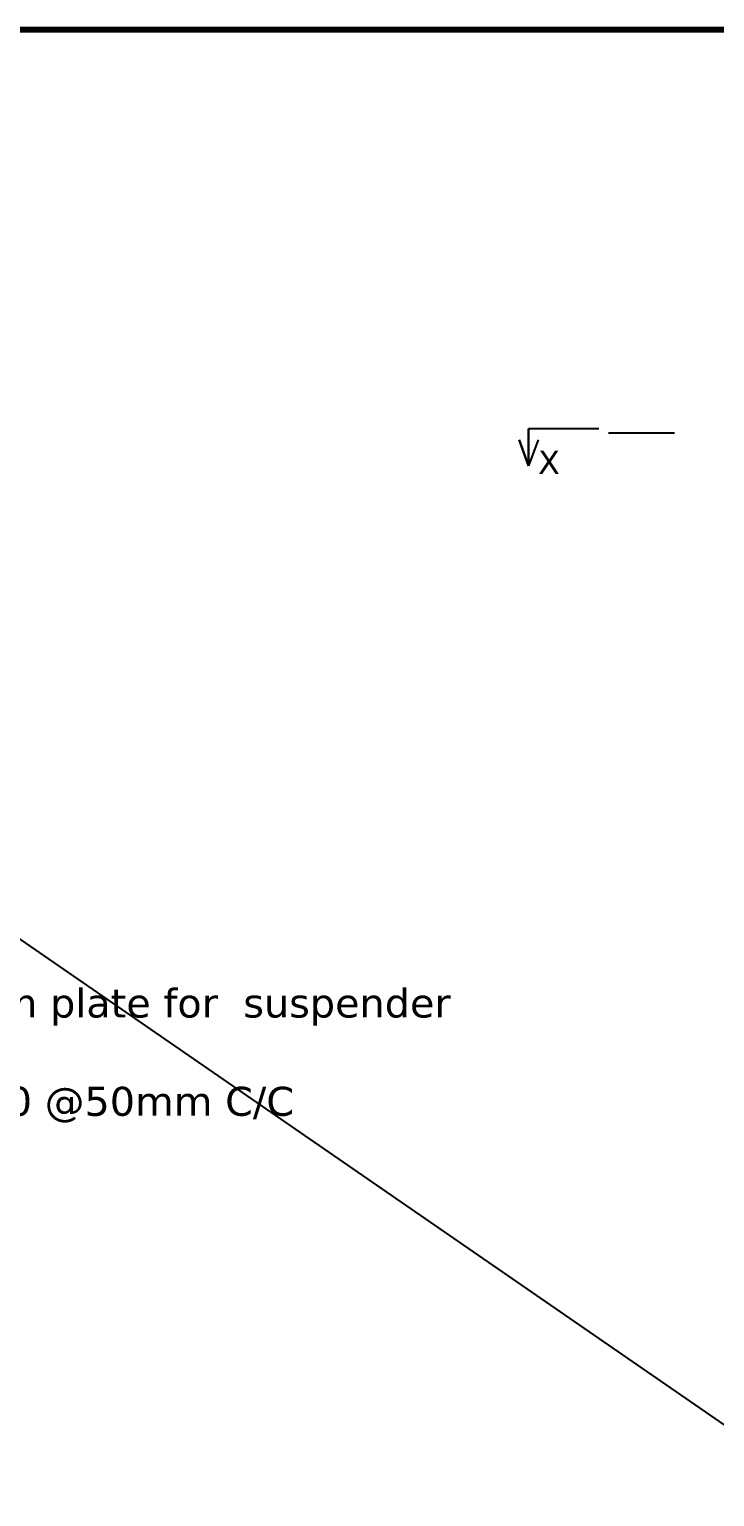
# Model space of a CAD drawing. Header units: millimetres. Extents: x 1231188 to 3899118, y -5478610 to -489530.
# Drawn here: x 2716682 to 2718900, y -2845229 to -2840482 of the extents above; entities that cross this region are included whole.
import ezdxf

# ---------------------------------------------------------------- set-up
doc = ezdxf.new("R2010")
doc.units = ezdxf.units.MM
doc.header["$LTSCALE"] = 25
doc.header["$MEASUREMENT"] = 0
doc.layers.get('0').update_dxf_attribs({"lineweight": 13})
doc.layers.add('Boundary', color=241, linetype='Continuous', lineweight=80)
doc.layers.add('COLUMN', color=1, linetype='Continuous', lineweight=25)
doc.styles.add('swis lt cn bt', font='verdana.ttf')

msp = doc.modelspace()

# ---------------------------------------------------------------- linework, layer by layer
at = {"color": 4, "lineweight": -2, "ltscale": 100}
for p, q in [((2718525.28556, -2841774.82175), (2718297.74155, -2841774.82175)), ((2718297.74155, -2841774.82175), (2718297.74155, -2841894.51045)), ((2718297.74155, -2841894.51045), (2718297.74155, -2841774.82175)), ((2718297.74155, -2841774.82175), (2718297.74155, -2841894.51045)), ((2718769.36516, -2841789.28173), (2718556.70307, -2841789.28173)), ((2718297.74155, -2841894.51045), (2718267.0098, -2841810.26741)), ((2718267.0098, -2841810.26741), (2718297.74155, -2841894.51045)), ((2718328.4733, -2841810.26741), (2718297.74155, -2841894.51045))]:
    msp.add_line(p, q, dxfattribs=at)
at = {"layer": 'Boundary', "color": 1}
msp.add_lwpolyline([(2712383.46803, -2840482.38172), (2726784.81683, -2840482.38172), (2726784.81683, -2850414.34642), (2712383.46803, -2850414.34642)], close=True, dxfattribs=at)
at = {"layer": 'COLUMN', "color": 8, "lineweight": -2, "ltscale": 100}
msp.add_line((2712383.46803, -2840482.38172), (2726784.81683, -2850414.34642), dxfattribs=at)

# ---------------------------------------------------------------- texts
at = {"color": 4, "lineweight": -2, "ltscale": 100, "attachment_point": 1, "style": 'swis lt cn bt'}
for s, insert, char_height, width in [('X', (2718328.29181, -2841845.52309), 75, 8293.917338), ('250X250X40 mm plate for  suspender', (2715586.14337, -2843585.42628), 93.75, 2768.9629464), ('Pedestal for plate %%C20 @50mm C/C', (2715251.58226, -2843903.37891), 93.75, 2853.096494)]:
    msp.add_mtext(s, dxfattribs=dict(at, insert=insert, char_height=char_height, width=width))

doc.saveas('drawing.dxf')
